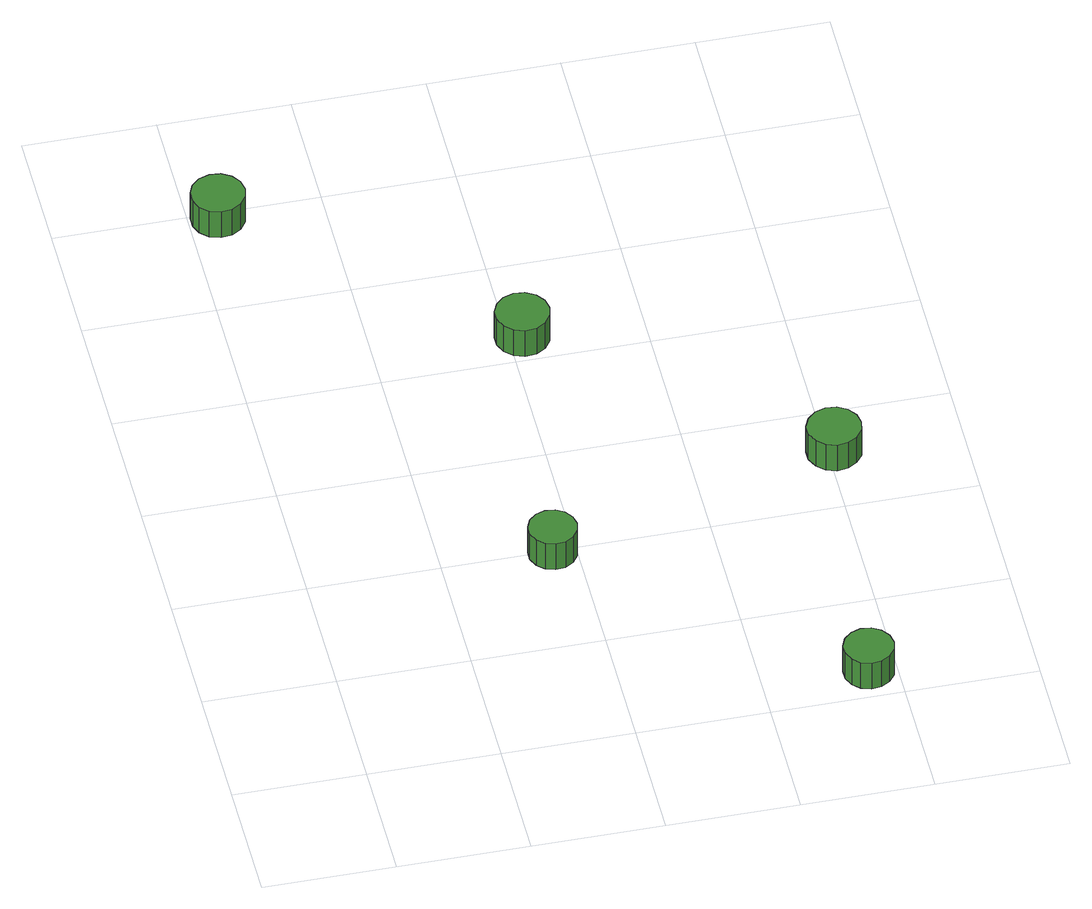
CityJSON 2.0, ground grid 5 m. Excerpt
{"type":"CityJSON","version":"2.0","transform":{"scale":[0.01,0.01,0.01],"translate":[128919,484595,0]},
"CityObjects":{
"tree1":{"type":"SolitaryVegetationObject","attributes":{"function":"something"},"geometry":[{"type":"MultiSurface","lod":"1","boundaries":[[[0,1,2,3,4,5,6,7,8,9,10,11,12,13,14]],[[15,16,17,18,19,20,21,22,23,24,25,26,27,28,29]],[[0,29,28,1]],[[1,28,27,2]],[[2,27,26,3]],[[3,26,25,4]],[[4,25,24,5]],[[5,24,23,6]],[[6,23,22,7]],[[7,22,21,8]],[[8,21,20,9]],[[9,20,19,10]],[[10,19,18,11]],[[11,18,17,12]],[[12,17,16,13]],[[13,16,15,14]],[[14,15,29,0]]]}]},
"tree2":{"type":"SolitaryVegetationObject","attributes":{"function":"something"},"geometry":[{"type":"MultiSurface","lod":"1","boundaries":[[[30,31,32,33,34,35,36,37,38,39,40,41,42,43,44]],[[45,46,47,48,49,50,51,52,53,54,55,56,57,58,59]],[[30,59,58,31]],[[31,58,57,32]],[[32,57,56,33]],[[33,56,55,34]],[[34,55,54,35]],[[35,54,53,36]],[[36,53,52,37]],[[37,52,51,38]],[[38,51,50,39]],[[39,50,49,40]],[[40,49,48,41]],[[41,48,47,42]],[[42,47,46,43]],[[43,46,45,44]],[[44,45,59,30]]]}]},
"tree3":{"type":"SolitaryVegetationObject","attributes":{"function":"something"},"geometry":[{"type":"MultiSurface","lod":"1","boundaries":[[[60,61,62,63,64,65,66,67,68,69,70,71,72,73,74]],[[75,76,77,78,79,80,81,82,83,84,85,86,87,88,89]],[[60,89,88,61]],[[61,88,87,62]],[[62,87,86,63]],[[63,86,85,64]],[[64,85,84,65]],[[65,84,83,66]],[[66,83,82,67]],[[67,82,81,68]],[[68,81,80,69]],[[69,80,79,70]],[[70,79,78,71]],[[71,78,77,72]],[[72,77,76,73]],[[73,76,75,74]],[[74,75,89,60]]]}]},
"tree4":{"type":"SolitaryVegetationObject","attributes":{"function":"something"},"geometry":[{"type":"MultiSurface","lod":"1","boundaries":[[[90,91,92,93,94,95,96,97,98,99,100,101,102,103,104]],[[105,106,107,108,109,110,111,112,113,114,115,116,117,118,119]],[[90,119,118,91]],[[91,118,117,92]],[[92,117,116,93]],[[93,116,115,94]],[[94,115,114,95]],[[95,114,113,96]],[[96,113,112,97]],[[97,112,111,98]],[[98,111,110,99]],[[99,110,109,100]],[[100,109,108,101]],[[101,108,107,102]],[[102,107,106,103]],[[103,106,105,104]],[[104,105,119,90]]]}]},
"tree5":{"type":"SolitaryVegetationObject","attributes":{"function":"something"},"geometry":[{"type":"MultiSurface","lod":"1","boundaries":[[[120,121,122,123,124,125,126,127,128,129,130,131,132,133,134]],[[135,136,137,138,139,140,141,142,143,144,145,146,147,148,149]],[[120,149,148,121]],[[121,148,147,122]],[[122,147,146,123]],[[123,146,145,124]],[[124,145,144,125]],[[125,144,143,126]],[[126,143,142,127]],[[127,142,141,128]],[[128,141,140,129]],[[129,140,139,130]],[[130,139,138,131]],[[131,138,137,132]],[[132,137,136,133]],[[133,136,135,134]],[[134,135,149,120]]]}]}
},
"vertices":[
[210,2962,175],[201,3004,175],[176,3038,175],[140,3059,175],[98,3063,175],[57,3050,175],[26,3022,175],[9,2983,175],[9,2941,175],[26,2903,175],[57,2874,175],[98,2861,175],[140,2866,175],[176,2887,175],[201,2921,175],[201,2921,48],[176,2887,48],[140,2866,48],[98,2861,48],[57,2874,48],[26,2903,48],[9,2941,48],[9,2983,48],[26,3022,48],[57,3050,48],[98,3063,48],[140,3059,48],[176,3038,48],[201,3004,48],[210,2962,48],
[999,978,180],[991,1014,180],[969,1045,180],[937,1064,180],[899,1068,180],[863,1056,180],[835,1031,180],[820,996,180],[820,959,180],[835,924,180],[863,899,180],[899,887,180],[937,891,180],[969,910,180],[991,941,180],[991,941,53],[969,910,53],[937,891,53],[899,887,53],[863,899,53],[835,924,53],[820,959,53],[820,996,53],[835,1031,53],[863,1056,53],[899,1068,53],[937,1064,53],[969,1045,53],[991,1014,53],[999,978,53],
[1152,2123,165],[1144,2164,165],[1119,2198,165],[1082,2219,165],[1040,2224,165],[1000,2211,165],[969,2183,165],[951,2144,165],[951,2102,165],[969,2063,165],[1000,2035,165],[1040,2022,165],[1082,2026,165],[1119,2047,165],[1144,2082,165],[1144,2082,38],[1119,2047,38],[1082,2026,38],[1040,2022,38],[1000,2035,38],[969,2063,38],[951,2102,38],[951,2144,38],[969,2183,38],[1000,2211,38],[1040,2224,38],[1082,2219,38],[1119,2198,38],[1144,2164,38],[1152,2123,38],
[1986,127,172],[1978,165,172],[1955,197,172],[1921,217,172],[1882,221,172],[1845,208,172],[1816,182,172],[1800,146,172],[1800,107,172],[1816,71,172],[1845,45,172],[1882,33,172],[1921,37,172],[1955,57,172],[1978,88,172],[1978,88,45],[1955,57,45],[1921,37,45],[1882,33,45],[1845,45,45],[1816,71,45],[1800,107,45],[1800,146,45],[1816,182,45],[1845,208,45],[1882,221,45],[1921,217,45],[1955,197,45],[1978,165,45],[1986,127,45],
[2122,1283,171],[2114,1325,171],[2089,1359,171],[2052,1380,171],[2010,1384,171],[1970,1371,171],[1939,1343,171],[1921,1304,171],[1921,1262,171],[1939,1224,171],[1970,1195,171],[2010,1182,171],[2052,1187,171],[2089,1208,171],[2114,1242,171],[2114,1242,44],[2089,1208,44],[2052,1187,44],[2010,1182,44],[1970,1195,44],[1939,1224,44],[1921,1262,44],[1921,1304,44],[1939,1343,44],[1970,1371,44],[2010,1384,44],[2052,1380,44],[2089,1359,44],[2114,1325,44],[2122,1283,44]
]}
